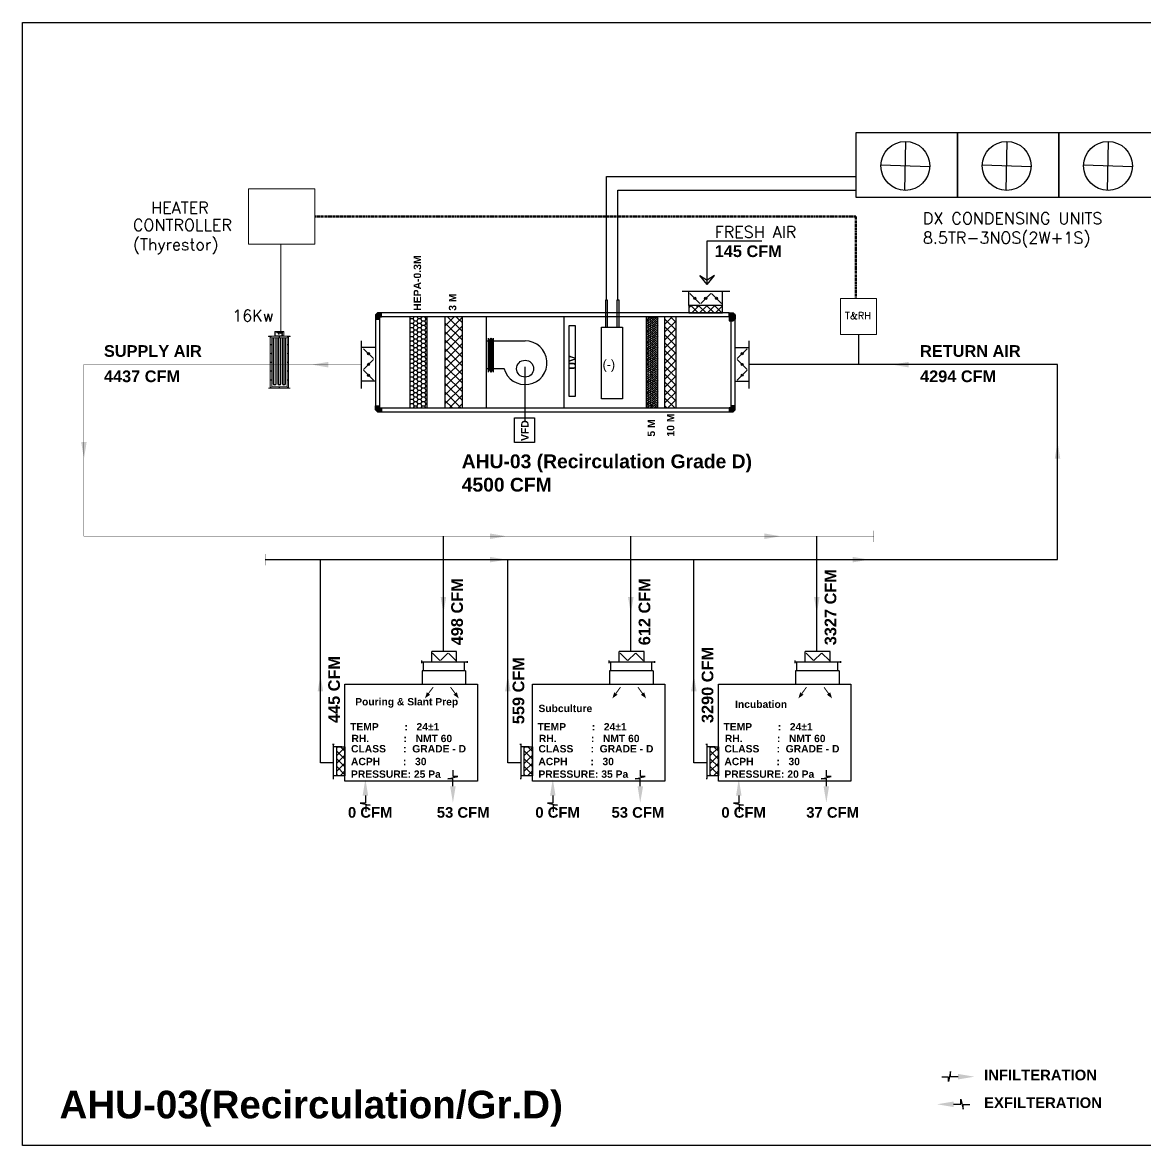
# Model space of a CAD drawing. Header units: inches. Extents: x 571878 to 593737, y 7688 to 75400.
# Drawn here: x 571878 to 586295, y 24116 to 38544 of the extents above; entities that cross this region are included whole.
import ezdxf

# ---------------------------------------------------------------- set-up
doc = ezdxf.new("R2010")
doc.units = ezdxf.units.IN
doc.header["$MEASUREMENT"] = 0
doc.linetypes.add('2617-H4-01$0$HIDDEN', pattern=[0.375, 0.25, -0.125])
for name, color, linetype, lineweight in [('1', 4, 'Continuous', 9), ('10ufilter1', 7, 'Continuous', 30), ('H-AHU', 66, 'Continuous', 9), ('H-HUMIDIFIER', 1, 'Continuous', 5), ('H-MULTI STAGE TERMINAL HEATER', 5, 'Continuous', 5), ('H-TEXT', 7, 'Continuous', 5), ('M-IBMS-BMS-DPT', 214, 'Continuous', 9), ('M-IBMS-BMS-DTEMP', 214, 'Continuous', 9)]:
    doc.layers.add(name, color=color, linetype=linetype, lineweight=lineweight)
for name, color, linetype in [('5u filter', 7, 'Continuous'), ('DIM', 7, 'Continuous'), ('TEXT', 2, 'Continuous'), ('TITLE BOX', 4, 'Continuous')]:
    doc.layers.add(name, color=color, linetype=linetype)
doc.styles.add('HVAC', font='simplex8.shx')
doc.styles.add('WMF-Arial1', font='arialbd.ttf')

# ---------------------------------------------------------------- blocks, each defined once
blk = doc.blocks.new('A$C1F865A62')
at = {"layer": 'H-MULTI STAGE TERMINAL HEATER'}
blk.add_hatch(color=256, dxfattribs=at).paths.add_polyline_path([(39, 184, 1), (34, 184, 1)])
h = blk.add_hatch(dxfattribs=at)
h.set_pattern_fill('ZIGZAG', color=256, scale=50, style=0)
h.set_pattern_definition([(0, (22224.0357, -18830.719), (6.25, 6.25), [6.25, -6.25]), (90, (22230.2857, -18830.719), (-6.25, 6.25), [6.25, -6.25])])
h.paths.add_polyline_path([(850, 275), (100, 275), (100, 265), (850, 265, -1), (850, 235), (100, 235), (100, 225), (850, 225, 1)])
h.paths.add_polyline_path([(850, 200), (100, 200), (100, 190), (850, 190, -1), (850, 160), (100, 160), (100, 150), (850, 150, 1)])
h.paths.add_polyline_path([(850, 125), (100, 125), (100, 115), (850, 115, -1), (850, 85), (100, 85), (100, 75), (850, 75, 1)])
for points in [[(0, 100), (75, 100), (75, 250), (0, 250)], [(5, 105), (70, 105), (70, 245), (5, 245)], [(15, 218), (21, 218), (21, 150), (15, 150)], [(16, 217), (20, 217), (20, 151), (16, 151)], [(80, 350), (80, 325), (75, 325), (75, 350)], [(75, 25), (925, 25), (925, 325), (75, 325)], [(100, 50), (900, 50), (900, 300), (100, 300)], [(920, 350), (920, 325), (925, 325), (925, 350)], [(16, 136), (28, 136), (28, 123), (16, 123)], [(18, 134), (26, 134), (26, 125), (18, 125)], [(59, 136), (47, 136), (47, 123), (59, 123)], [(57, 134), (49, 134), (49, 125), (57, 125)], [(80, 0), (80, 25), (75, 25), (75, 0)], [(920, 0), (920, 25), (925, 25), (925, 0)]]:
    blk.add_lwpolyline(points, close=True, dxfattribs=at)
for points in [[(100, 225), (850, 225, 1), (850, 275), (100, 275)], [(100, 235), (850, 235, 1), (850, 265), (100, 265)], [(100, 150), (850, 150, 1), (850, 200), (100, 200)], [(100, 160), (850, 160, 1), (850, 190), (100, 190)], [(100, 75), (850, 75, 1), (850, 125), (100, 125)], [(100, 85), (850, 85, 1), (850, 115), (100, 115)]]:
    blk.add_lwpolyline(points, format="xyb", dxfattribs=at)
for centre, radius in [((36, 184), 5.48), ((36, 184), 2.37), ((88, 313), 3.45), ((211, 313), 3.45), ((357, 313), 3.45), ((500, 313), 3.45), ((643, 313), 3.45), ((789, 313), 3.45), ((913, 313), 3.45), ((88, 175), 3.45), ((88, 38), 3.45), ((211, 38), 3.45), ((357, 38), 3.45), ((500, 38), 3.45), ((643, 38), 3.45), ((789, 38), 3.45), ((913, 175), 3.45), ((913, 38), 3.45)]:
    blk.add_circle(centre, radius, dxfattribs=at)
blk = doc.blocks.new('A$C09D80265')
at = {"layer": 'M-IBMS-BMS-DTEMP'}
blk.add_lwpolyline([(0, 3691), (3691, 3691), (3691, 0), (0, 0)], close=True, dxfattribs=at)
at = {"layer": 'M-IBMS-BMS-DTEMP', "insert": (471, 2290), "char_height": 731.25, "width": 22.67, "attachment_point": 1}
blk.add_mtext('{\\Fromans|c0;T&RH}', dxfattribs=at)

msp = doc.modelspace()

# ---------------------------------------------------------------- hatches: boundary and pattern name
for points in [[(576413, 34786), (576440, 34814), (576492, 34814), (576492, 34762), (576465, 34762), (576465, 34734), (576413, 34734)], [(581037, 34786), (581009, 34814), (580958, 34814), (580958, 34762), (580985, 34762), (580985, 34734), (581037, 34734)], [(581037, 34738), (581009, 34710), (580958, 34710), (580958, 34762), (580985, 34762), (580985, 34790), (581037, 34790)], [(576413, 33569), (576440, 33541), (576492, 33541), (576492, 33593), (576465, 33593), (576465, 33620), (576413, 33620)], [(581037, 33569), (581009, 33541), (580958, 33541), (580958, 33593), (580985, 33593), (580985, 33620), (581037, 33620)]]:
    msp.add_hatch(color=0).paths.add_polyline_path(points)
at = {"lineweight": -2}
h = msp.add_hatch(dxfattribs=at)
h.set_pattern_fill('HONEY', color=3, scale=265.646304, style=0)
h.set_pattern_definition([(180, (788335.212, 171648.012), (-49.808682, 28.7570558), [33.205788, -66.411576]), (60, (788335.212, 171648.012), (49.808682, 28.757056), [33.205788, -66.411576]), (120, (788335.212, 171648.012), (-1e-07, 57.514112), [-66.411576, 33.205788])])
h.paths.add_polyline_path([(577078, 33593), (576858, 33593), (576858, 34762), (577078, 34762)])
edge = h.paths.add_edge_path()
edge.add_line((576984, 34049), (576942, 34049))
edge.add_line((576942, 34049), (576942, 34049))
edge.add_line((576942, 34049), (576969, 34049))
edge.add_line((576969, 34049), (576942, 34049))
edge.add_line((576942, 34049), (577025, 34049))
h = msp.add_hatch(dxfattribs=at)
h.set_pattern_fill('AR-HBONE', color=3, scale=5, angle=180, style=0)
h.set_pattern_definition([(225, (-12033.414, -7740.013), (-4e-15, -28.28427125), [60, -20]), (315, (-12047.556, -7754.155), (-7e-15, -28.28427125), [60, -20])])
h.paths.add_polyline_path([(579897, 34034), (580035, 34034), (579897, 34044), (579897, 34034), (579897, 34762), (580041, 34762), (580041, 33593), (579897, 33593)])
h = msp.add_hatch(dxfattribs=at)
h.set_pattern_fill('ANSI37', color=1, scale=567.063955, style=0)
h.set_pattern_definition([(45, (389643.936, 7151.6), (-50.121846, 50.121846), []), (135, (389643.936, 7151.6), (-50.121846, -50.121846), [])])
h.paths.add_polyline_path([(575918, 28867), (576022, 28867), (576022, 29237), (575918, 29237)])
h = msp.add_hatch(dxfattribs=at)
h.set_pattern_fill('ANSI37', color=1, scale=567.063955, style=0)
h.set_pattern_definition([(45, (392051.635, 7151.6), (-50.121846, 50.121846), []), (135, (392051.635, 7151.6), (-50.121846, -50.121846), [])])
h.paths.add_polyline_path([(578325, 28867), (578430, 28867), (578430, 29237), (578325, 29237)])
h = msp.add_hatch(dxfattribs=at)
h.set_pattern_fill('ANSI37', color=1, scale=567.063955, style=0)
h.set_pattern_definition([(45, (394441.675, 7151.6), (-50.121846, 50.121846), []), (135, (394441.675, 7151.6), (-50.121846, -50.121846), [])])
h.paths.add_polyline_path([(580715, 28867), (580820, 28867), (580820, 29237), (580715, 29237)])
at = {"layer": '10ufilter1', "lineweight": -2, "ltscale": 0.5}
h = msp.add_hatch(dxfattribs=at)
h.set_pattern_fill('ANSI37', color=1, scale=573.796017, angle=180, style=0)
h.set_pattern_definition([(45, (560181.42, 175593.066), (-50.71688, 50.71688), []), (135, (560181.42, 175593.066), (-50.71688, -50.71688), [])])
h.paths.add_polyline_path([(580873, 34908), (580442, 34908), (580442, 34812), (580873, 34812)])
h = msp.add_hatch(dxfattribs=at)
h.set_pattern_fill('ANSI37', color=6, scale=627.127369, angle=180, style=0)
h.set_pattern_definition([(45, (572339.05, 211044.95), (-55.430752, 55.430752), []), (135, (572339.05, 211044.95), (-55.430752, -55.430752), [])])
h.paths.add_polyline_path([(577530, 33593), (577310, 33593), (577310, 34762), (577530, 34762)])
edge = h.paths.add_edge_path()
edge.add_line((577436, 34049), (577394, 34049))
edge.add_line((577394, 34049), (577394, 34049))
edge.add_line((577394, 34049), (577421, 34049))
edge.add_line((577421, 34049), (577394, 34049))
edge.add_line((577394, 34049), (577477, 34049))
h = msp.add_hatch(dxfattribs=at)
h.set_pattern_fill('ANSI37', color=1, scale=573.796017, angle=180, style=0)
h.set_pattern_definition([(45, (560181.42, 175593.066), (-50.716882, 50.716882), []), (135, (560181.42, 175593.066), (-50.716882, -50.716882), [])])
h.paths.add_polyline_path([(580132, 34034), (580270, 34034), (580132, 34044), (580132, 34034), (580132, 34762), (580276, 34762), (580276, 33593), (580132, 33593)])

# ---------------------------------------------------------------- linework, layer by layer
at = {"color": 0, "lineweight": 30}
for p, q in [((576414, 34788), (576414, 33567)), ((578953, 34812), (576439, 34812)), ((577145, 34812), (576805, 34812)), ((577191, 34812), (576851, 34812)), ((577597, 34812), (577257, 34812)), ((578953, 34812), (578680, 34812)), ((580403, 34812), (578953, 34812)), ((580958, 34812), (580403, 34812)), ((581036, 33567), (581036, 34788)), ((578686, 34762), (576414, 34762)), ((576754, 34762), (576465, 34762)), ((576465, 34762), (576465, 33593)), ((576771, 34762), (576481, 34762)), ((578953, 34762), (578680, 34762)), ((580361, 34762), (578953, 34762)), ((580985, 34762), (580361, 34762)), ((580985, 34762), (580958, 34762)), ((580985, 33593), (580985, 34762)), ((576439, 33542), (577930, 33542)), ((576465, 33593), (577930, 33593)), ((577196, 33593), (580985, 33593)), ((577196, 33543), (581011, 33543))]:
    msp.add_line(p, q, dxfattribs=at)
at = {"color": 3, "lineweight": -2}
for p, q in [((579897, 33593), (579897, 34762)), ((579897, 33593), (579897, 34762)), ((579897, 33593), (579897, 34762)), ((580041, 33593), (580041, 34762)), ((577004, 30345), (577004, 30314)), ((577004, 30328), (577592, 30328)), ((577030, 30214), (577030, 30328)), ((577556, 30214), (577556, 30328)), ((577592, 30337), (577592, 30319)), ((579412, 30345), (579412, 30314)), ((579412, 30328), (579999, 30328)), ((579437, 30214), (579437, 30328)), ((579963, 30214), (579963, 30328)), ((579999, 30337), (579999, 30319)), ((581802, 30345), (581802, 30314)), ((581802, 30328), (582389, 30328)), ((581827, 30214), (581827, 30328)), ((582353, 30214), (582353, 30328)), ((582389, 30337), (582389, 30319)), ((577012, 30214), (577012, 30045)), ((577572, 30214), (577012, 30214)), ((577572, 30214), (577572, 30045)), ((579420, 30214), (579420, 30045)), ((579980, 30214), (579420, 30214)), ((579980, 30214), (579980, 30045)), ((581810, 30214), (581810, 30045)), ((582370, 30214), (581810, 30214)), ((582370, 30214), (582370, 30045))]:
    msp.add_line(p, q, dxfattribs=at)
msp.add_line((581036, 33581), (581036, 34765))
at = {"color": 1, "lineweight": -2}
for p, q in [((585177, 34148), (581216, 34148)), ((585177, 31643), (585177, 34148)), ((574995, 31643), (585177, 31643)), ((575707, 29032), (575707, 31643)), ((578114, 29032), (578114, 31643)), ((580504, 29032), (580504, 31643)), ((575861, 29273), (575883, 29273)), ((575872, 29273), (575872, 28830)), ((575981, 29237), (575872, 29237)), ((575981, 29237), (575918, 29237)), ((578269, 29273), (578290, 29273)), ((578280, 29273), (578280, 28830)), ((578389, 29237), (578280, 29237)), ((578389, 29237), (578325, 29237)), ((580659, 29273), (580680, 29273)), ((580670, 29273), (580670, 28830)), ((580779, 29237), (580670, 29237)), ((580779, 29237), (580715, 29237)), ((575872, 29032), (575707, 29032)), ((578280, 29032), (578114, 29032)), ((580670, 29032), (580504, 29032)), ((575981, 28867), (575872, 28867)), ((578389, 28867), (578280, 28867)), ((580779, 28867), (580670, 28867)), ((575865, 28830), (575879, 28830)), ((578273, 28830), (578286, 28830)), ((580663, 28830), (580676, 28830))]:
    msp.add_line(p, q, dxfattribs=at)
at = {"color": 7, "linetype": 'Continuous'}
for p, q in [((576022, 30043), (577724, 30043)), ((576022, 28798), (576022, 30043)), ((576022, 30043), (577724, 30043)), ((576022, 28798), (576022, 30043)), ((576022, 30043), (577724, 30043)), ((576022, 28798), (576022, 30043)), ((576022, 30043), (577724, 30043)), ((576022, 28798), (576022, 30043)), ((577724, 30043), (577724, 28798)), ((577724, 30043), (577724, 28798)), ((577724, 30043), (577724, 28798)), ((577724, 30043), (577724, 28798)), ((578430, 30043), (580132, 30043)), ((578430, 28798), (578430, 30043)), ((578430, 30043), (580132, 30043)), ((578430, 28798), (578430, 30043)), ((578430, 30043), (580132, 30043)), ((578430, 28798), (578430, 30043)), ((578430, 30043), (580132, 30043)), ((578430, 28798), (578430, 30043)), ((580132, 30043), (580132, 28798)), ((580132, 30043), (580132, 28798)), ((580132, 30043), (580132, 28798)), ((580132, 30043), (580132, 28798)), ((580820, 30043), (582522, 30043)), ((580820, 28798), (580820, 30043)), ((580820, 30043), (582522, 30043)), ((580820, 28798), (580820, 30043)), ((580820, 30043), (582522, 30043)), ((580820, 28798), (580820, 30043)), ((580820, 30043), (582522, 30043)), ((580820, 28798), (580820, 30043)), ((582522, 30043), (582522, 28798)), ((582522, 30043), (582522, 28798)), ((582522, 30043), (582522, 28798)), ((582522, 30043), (582522, 28798)), ((577724, 28798), (576022, 28798)), ((577724, 28798), (576022, 28798)), ((577724, 28798), (576022, 28798)), ((577724, 28798), (576022, 28798)), ((580132, 28798), (578430, 28798)), ((580132, 28798), (578430, 28798)), ((580132, 28798), (578430, 28798)), ((580132, 28798), (578430, 28798)), ((582522, 28798), (580820, 28798)), ((582522, 28798), (580820, 28798)), ((582522, 28798), (580820, 28798)), ((582522, 28798), (580820, 28798))]:
    msp.add_line(p, q, dxfattribs=at)
at = {"color": 7, "lineweight": -2}
msp.add_lwpolyline([(593720, 24116), (571878, 24116), (571878, 38544), (593720, 38544)], close=True, dxfattribs=at)
at = {"color": 0, "lineweight": 30}
for points in [[(576492, 34814), (576440, 34814), (576413, 34786), (576413, 34734), (576465, 34734), (576465, 34762), (576492, 34762), (576492, 34814)], [(580958, 34814), (581009, 34814), (581037, 34786), (581037, 34734), (580985, 34734), (580985, 34762), (580958, 34762), (580958, 34814)], [(580958, 34710), (581009, 34710), (581037, 34738), (581037, 34790), (580985, 34790), (580985, 34762), (580958, 34762), (580958, 34710)], [(576492, 33541), (576440, 33541), (576413, 33569), (576413, 33620), (576465, 33620), (576465, 33593), (576492, 33593), (576492, 33541)], [(580958, 33541), (581009, 33541), (581037, 33569), (581037, 33620), (580985, 33620), (580985, 33593), (580958, 33593), (580958, 33541)]]:
    msp.add_lwpolyline(points, dxfattribs=at)
at = {"color": 1, "lineweight": -2, "const_width": 5}
msp.add_lwpolyline([(574995, 31715), (574995, 31570)], dxfattribs=at)
at = {"color": 3, "lineweight": -2, "const_width": 12.7}
for points in [[(577095, 29923), (577155, 30005)], [(577438, 29923), (577378, 30005)], [(579503, 29923), (579562, 30005)], [(579845, 29923), (579786, 30005)], [(581893, 29923), (581952, 30005)], [(582235, 29923), (582176, 30005)]]:
    msp.add_lwpolyline(points, dxfattribs=at)
at = {"color": 1, "lineweight": -2}
for points in [[(575918, 29237), (576022, 29237), (576022, 28867), (575918, 28867)], [(578325, 29237), (578430, 29237), (578430, 28867), (578325, 28867)], [(580715, 29237), (580820, 29237), (580820, 28867), (580715, 28867)]]:
    msp.add_lwpolyline(points, close=True, dxfattribs=at)
for points in [[(583263, 34183), (583263, 34113), (583050, 34148)], [(585142, 32940), (585213, 32940), (585177, 33152)], [(577884, 31678), (577884, 31607), (578096, 31643)], [(582544, 31678), (582544, 31607), (582756, 31643)], [(575742, 29950), (575671, 29950), (575707, 30162)], [(578150, 29950), (578079, 29950), (578114, 30162)], [(580540, 29950), (580469, 29950), (580504, 30162)]]:
    msp.add_solid(points, dxfattribs=at)
at = {"color": 3, "lineweight": -2}
for points in [[(577074, 29938), (577116, 29907), (577050, 29861)], [(577459, 29938), (577416, 29907), (577483, 29861)], [(579481, 29938), (579524, 29907), (579458, 29861)], [(579867, 29938), (579824, 29907), (579890, 29861)], [(581871, 29938), (581914, 29907), (581848, 29861)], [(582257, 29938), (582214, 29907), (582280, 29861)]]:
    msp.add_solid(points, dxfattribs=at)
at = {"layer": '1', "color": 140}
msp.add_lwpolyline([(575198, 34544), (575198, 34544), (575198, 35696)], dxfattribs=at)
at = {"layer": '10ufilter1', "color": 6, "lineweight": -2, "ltscale": 0.5}
for p, q in [((577310, 33593), (577310, 34762)), ((577310, 33593), (577310, 34762)), ((577530, 33593), (577530, 34762)), ((577530, 33593), (577530, 34762))]:
    msp.add_line(p, q, dxfattribs=at)
at = {"layer": '10ufilter1', "color": 1, "lineweight": -2, "ltscale": 0.5}
for p, q in [((580041, 33593), (580041, 34762)), ((580041, 33593), (580041, 34762)), ((580132, 33593), (580132, 34762)), ((580132, 33593), (580132, 34762)), ((580132, 33593), (580132, 34762)), ((580276, 33593), (580276, 34762)), ((580276, 33593), (580276, 34762)), ((580276, 33593), (580276, 34762))]:
    msp.add_line(p, q, dxfattribs=at)
at = {"layer": '5u filter', "color": 4, "linetype": 'Continuous', "ltscale": 0.5}
for p, q in [((580965, 35089), (580355, 35089)), ((580442, 34908), (580442, 35089)), ((580582, 34935), (580454, 35063)), ((580721, 35063), (580593, 34935)), ((580732, 35063), (580860, 34935)), ((580873, 34812), (580873, 35089)), ((581036, 34366), (581216, 34366)), ((581062, 34225), (581190, 34353)), ((581216, 33843), (581216, 34453)), ((581190, 34087), (581062, 34214)), ((581190, 34076), (581062, 33948)), ((581036, 33935), (581216, 33935))]:
    msp.add_line(p, q, dxfattribs=at)
at = {"layer": '5u filter', "color": 5, "lineweight": -2, "ltscale": 0.5}
for p, q in [((577836, 34762), (577836, 33593)), ((578838, 33593), (578838, 34762))]:
    msp.add_line(p, q, dxfattribs=at)
at = {"layer": '5u filter', "color": 0, "lineweight": -2, "ltscale": 0.5}
for p, q in [((577894, 34487), (577864, 34453)), ((577864, 34051), (577864, 34487)), ((577894, 34487), (577925, 34453)), ((577925, 34487), (577925, 34051)), ((577836, 34453), (577864, 34453)), ((577874, 34465), (577874, 34084)), ((577890, 34482), (577890, 34059)), ((577901, 34479), (577901, 34063)), ((577913, 34466), (577913, 34081)), ((577925, 34453), (578336, 34453)), ((577836, 34100), (577864, 34100)), ((577864, 34100), (577894, 34051)), ((577925, 34100), (577894, 34051)), ((577925, 34100), (578064, 34100))]:
    msp.add_line(p, q, dxfattribs=at)
at = {"layer": '5u filter', "color": 3, "linetype": 'Continuous', "ltscale": 0.5}
for p, q in [((576233, 33843), (576233, 34453)), ((576414, 34366), (576233, 34366)), ((576388, 34225), (576260, 34353)), ((576260, 34086), (576388, 34214)), ((576260, 34075), (576388, 33947)), ((576414, 33935), (576233, 33935))]:
    msp.add_line(p, q, dxfattribs=at)
at = {"layer": '5u filter', "color": 6, "linetype": 'Continuous', "ltscale": 0.5}
for p, q in [((577457, 30462), (577139, 30462)), ((577139, 30328), (577139, 30462)), ((577457, 30328), (577457, 30462)), ((579865, 30462), (579546, 30462)), ((579546, 30328), (579546, 30462)), ((579865, 30328), (579865, 30462)), ((582255, 30462), (581936, 30462)), ((581936, 30328), (581936, 30462)), ((582255, 30328), (582255, 30462)), ((577139, 30328), (577457, 30328)), ((577242, 30348), (577148, 30442)), ((577345, 30442), (577251, 30348)), ((577353, 30442), (577448, 30348)), ((579546, 30328), (579865, 30328)), ((579650, 30348), (579556, 30442)), ((579753, 30442), (579658, 30348)), ((579761, 30442), (579855, 30348)), ((581936, 30328), (582255, 30328)), ((582040, 30348), (581946, 30442)), ((582143, 30442), (582048, 30348)), ((582151, 30442), (582246, 30348))]:
    msp.add_line(p, q, dxfattribs=at)
at = {"layer": '5u filter', "color": 4, "linetype": 'Continuous', "ltscale": 0.5}
for centre in [(580518, 34999), (580657, 34999), (580796, 34999), (581126, 34289), (581126, 34150), (581126, 34012)]:
    msp.add_circle(centre, 14, dxfattribs=at)
at = {"layer": '5u filter', "color": 3, "linetype": 'Continuous', "ltscale": 0.5}
for centre in [(576324, 34289), (576324, 34150), (576324, 34011)]:
    msp.add_circle(centre, 14, dxfattribs=at)
at = {"layer": '5u filter', "color": 0, "lineweight": -2, "ltscale": 0.5}
msp.add_circle((578336, 34096), 109, dxfattribs=at)
msp.add_arc((578336, 34172), 281, 194.7628, 90, dxfattribs=at)
at = {"layer": 'H-AHU', "linetype": 'Continuous'}
msp.add_lwpolyline([(574783, 36408), (575633, 36408), (575633, 35696), (574783, 35696)], close=True, dxfattribs=at)
at = {"layer": 'M-IBMS-BMS-DPT', "color": 3, "linetype": '2617-H4-01$0$HIDDEN', "lineweight": 50, "ltscale": 50}
for q in [(575633, 36052), (582586, 34999)]:
    msp.add_line((582586, 36052), q, dxfattribs=at)
at = {"layer": 'TEXT', "color": 3, "lineweight": -2}
for p, q in [((580548, 34892), (580548, 34903)), ((576334, 34163), (576323, 34163)), ((581116, 34163), (581127, 34163)), ((577287, 30462), (577287, 31943)), ((579695, 30462), (579695, 31943)), ((582085, 30462), (582085, 31943))]:
    msp.add_line(p, q, dxfattribs=at)
at = {"layer": 'TEXT', "color": 3, "lineweight": -2, "ltscale": 0.5}
for points in [[(579368, 34628), (579397, 34628), (579397, 34974), (579368, 34974)], [(579514, 34628), (579543, 34628), (579543, 34974), (579514, 34974)]]:
    msp.add_lwpolyline(points, close=True, dxfattribs=at)
at = {"layer": 'TEXT', "color": 0, "lineweight": -2}
msp.add_lwpolyline([(579586, 33710), (579319, 33710), (579319, 34628), (579586, 34628)], close=True, dxfattribs=at)
at = {"layer": 'TEXT', "color": 3, "lineweight": -2, "const_width": 5}
for points in [[(576233, 34148), (572668, 34148), (572668, 31943), (582816, 31943)], [(582816, 32015), (582816, 31870)]]:
    msp.add_lwpolyline(points, dxfattribs=at)
at = {"layer": 'TEXT', "color": 3, "lineweight": -2}
for points in [[(575807, 34112), (575807, 34183), (575595, 34148)], [(572703, 33152), (572633, 33152), (572668, 32940)], [(577884, 31979), (577884, 31908), (578096, 31943)], [(581410, 31979), (581410, 31908), (581622, 31943)], [(577322, 31161), (577252, 31161), (577287, 30949)], [(579730, 31161), (579659, 31161), (579695, 30949)], [(582120, 31161), (582049, 31161), (582085, 30949)], [(576320, 28612), (576249, 28612), (576284, 28825)], [(578727, 28612), (578657, 28612), (578692, 28825)], [(581117, 28612), (581047, 28612), (581082, 28825)], [(583900, 24965), (583900, 25035), (584112, 25000)]]:
    msp.add_solid(points, dxfattribs=at)
at = {"layer": 'TEXT', "color": 1, "lineweight": -2}
for points in [[(577444, 28731), (577373, 28731), (577409, 28519)], [(579852, 28731), (579781, 28731), (579816, 28519)], [(582242, 28731), (582171, 28731), (582207, 28519)], [(583841, 24610), (583841, 24681), (583629, 24646)]]:
    msp.add_solid(points, dxfattribs=at)
at = {"layer": 'TITLE BOX'}
for p, q in [((583217, 36386), (583228, 37015)), ((584519, 36386), (584529, 37015)), ((585821, 36386), (585831, 37015)), ((583536, 36690), (582908, 36711)), ((584838, 36690), (584210, 36711)), ((586140, 36690), (585512, 36711)), ((579382, 36566), (582589, 36566)), ((579382, 34974), (579382, 36566)), ((579529, 36388), (582589, 36388)), ((579529, 34974), (579529, 36388)), ((580677, 35178), (580677, 35737)), ((580677, 35737), (581379, 35737)), ((580677, 35178), (580583, 35294)), ((580583, 35294), (580677, 35231)), ((580677, 35178), (580771, 35294)), ((580771, 35294), (580677, 35231)), ((580873, 34908), (580442, 34908)), ((580442, 34908), (580442, 34812)), ((580442, 34812), (580871, 34812)), ((576858, 33593), (576858, 34762)), ((576858, 33593), (576858, 34762)), ((577078, 33593), (577078, 34762)), ((577078, 33593), (577078, 34762)), ((582623, 34148), (582623, 34537)), ((578336, 33431), (578336, 34119))]:
    msp.add_line(p, q, dxfattribs=at)
at = {"layer": 'TITLE BOX', "color": 1}
for p, q in [((577414, 28856), (577414, 28940)), ((579821, 28856), (579821, 28940)), ((582211, 28856), (582211, 28940)), ((577343, 28828), (577471, 28856)), ((577409, 28828), (577343, 28828)), ((577409, 28731), (577409, 28828)), ((577471, 28856), (577414, 28856)), ((579750, 28828), (579879, 28856)), ((579816, 28828), (579750, 28828)), ((579816, 28731), (579816, 28828)), ((579879, 28856), (579821, 28856)), ((582140, 28828), (582269, 28856)), ((582207, 28828), (582140, 28828)), ((582207, 28731), (582207, 28828)), ((582269, 28856), (582211, 28856)), ((583937, 24646), (583937, 24712)), ((583937, 24712), (583966, 24583)), ((583841, 24646), (583937, 24646)), ((583966, 24583), (583966, 24641)), ((583966, 24641), (584050, 24641))]:
    msp.add_line(p, q, dxfattribs=at)
at = {"layer": 'TITLE BOX', "color": 3}
for p, q in [((576284, 28612), (576284, 28516)), ((578692, 28612), (578692, 28516)), ((581082, 28612), (581082, 28516)), ((576284, 28516), (576218, 28516)), ((576218, 28516), (576347, 28488)), ((576347, 28488), (576289, 28488)), ((576289, 28488), (576289, 28404)), ((578692, 28516), (578626, 28516)), ((578626, 28516), (578754, 28488)), ((578754, 28488), (578697, 28488)), ((578697, 28488), (578697, 28404)), ((581082, 28516), (581016, 28516)), ((581016, 28516), (581144, 28488)), ((581144, 28488), (581087, 28488)), ((581087, 28488), (581087, 28404)), ((583775, 24995), (583691, 24995)), ((583804, 25066), (583775, 24938)), ((583775, 24938), (583775, 24995)), ((583804, 25000), (583804, 25066)), ((583900, 25000), (583804, 25000))]:
    msp.add_line(p, q, dxfattribs=at)
at = {"layer": 'TITLE BOX'}
for points in [[(582589, 37132), (583891, 37132), (583891, 36294), (582589, 36294)], [(583891, 37132), (585192, 37132), (585192, 36294), (583891, 36294)], [(585192, 37132), (586494, 37132), (586494, 36294), (585192, 36294)], [(578201, 33466), (578455, 33466), (578455, 33147), (578201, 33147)]]:
    msp.add_lwpolyline(points, close=True, dxfattribs=at)
at = {"layer": 'TITLE BOX', "color": 5}
msp.add_lwpolyline([(578904, 34649), (578979, 34649), (578979, 33740), (578904, 33740)], close=True, dxfattribs=at)
at = {"layer": 'TITLE BOX'}
for centre in [(583222, 36701), (584524, 36701), (585826, 36701)]:
    msp.add_circle(centre, 314, dxfattribs=at)

# ---------------------------------------------------------------- block references
at = {"layer": 'H-HUMIDIFIER', "xscale": 0.125, "yscale": 0.125, "zscale": 0.125}
msp.add_blockref('A$C09D80265', (582388, 34537), dxfattribs=at)
at = {"layer": 'H-MULTI STAGE TERMINAL HEATER', "xscale": -0.7874999999767169, "yscale": 0.7875000000058208, "zscale": 0.7875000000000014, "rotation": 89.99999999999993}
msp.add_blockref('A$C1F865A62', (575317, 34572), dxfattribs=at)

# ---------------------------------------------------------------- texts
at = {"color": 1, "lineweight": -2, "style": 'WMF-Arial1'}
for s, p in [('RETURN AIR', (583411, 34248)), ('4294 CFM', (583411, 33923))]:
    msp.add_text(s, height=150, dxfattribs=at).set_placement(p)
for s, p in [('3290 CFM', (580755, 29543)), ('445 CFM', (575957, 29543)), ('559 CFM', (578326, 29529))]:
    msp.add_text(s, height=150, rotation=90, dxfattribs=at).set_placement(p)
at = {"layer": '5u filter', "color": 0, "lineweight": -2, "ltscale": 0.5, "style": 'WMF-Arial1'}
for s, p in [('HEPA-0.3M', (577000, 34839)), ('3 M', (577452, 34839)), ('UV', (578990, 34084)), ('10 M', (580254, 33223)), ('VFD', (578381, 33167)), ('5 M', (580006, 33223))]:
    msp.add_text(s, height=95.5, rotation=90, dxfattribs=at).set_placement(p)
at = {"layer": 'DIM', "color": 0, "style": 'WMF-Arial1'}
for s, height, p in [('Pouring & Slant Prep', 94.72, (576153, 29770)), ('Subculture', 94.7, (578508, 29684)), ('Incubation', 94.7, (581034, 29738)), ('TEMP         :   24±1', 94.72, (576088, 29448)), ('TEMP         :   24±1', 94.72, (578495, 29448)), ('TEMP         :   24±1', 94.72, (580885, 29448)), ('RH.            :   NMT 60', 94.72, (576105, 29298)), ('RH.            :   NMT 60', 94.72, (578513, 29298)), ('RH.            :   NMT 60', 94.72, (580903, 29298)), ('CLASS      :  GRADE - D', 94.72, (576100, 29166)), ('CLASS      :  GRADE - D', 94.72, (578508, 29166)), ('CLASS      :  GRADE - D', 94.72, (580898, 29166)), ('ACPH        :   30', 94.72, (576099, 29002)), ('ACPH        :   30', 94.72, (578507, 29002)), ('ACPH        :   30', 94.72, (580897, 29002)), ('PRESSURE: 25 Pa', 94.72, (576099, 28840)), ('PRESSURE: 35 Pa', 94.72, (578507, 28840)), ('PRESSURE: 20 Pa', 94.72, (580897, 28840))]:
    msp.add_text(s, height=height, dxfattribs=at).set_placement(p)
at = {"layer": 'H-TEXT', "style": 'HVAC'}
for s, p in [('HEATER', (573533, 36088)), ('DX CONDENSING UNITS', (583447, 35953)), ('CONTROLLER', (573297, 35865)), ('FRESH AIR', (580773, 35777)), ('(Thyrestor)', (573297, 35617)), ('8.5TR-3NOS(2W+1S)', (583447, 35703)), ('16Kw', (574574, 34702))]:
    msp.add_text(s, height=150, dxfattribs=at).set_placement(p)
at = {"layer": 'TEXT', "color": 3, "lineweight": -2, "style": 'WMF-Arial1'}
for s, p in [('SUPPLY AIR', (572925, 34248)), ('4437 CFM', (572925, 33923))]:
    msp.add_text(s, height=150, dxfattribs=at).set_placement(p)
at = {"layer": 'TEXT', "color": 0, "lineweight": -2}
msp.add_text('(-)', height=120.1, dxfattribs=at).set_placement((579332, 34090))
at = {"layer": 'TEXT', "color": 0, "lineweight": -2, "ltscale": 0.5, "style": 'WMF-Arial1'}
for s, height, p in [('AHU-03 (Recirculation Grade D)', 177.32, (577522, 32817)), ('4500 CFM ', 177.3, (577522, 32517)), ('AHU-03(Recirculation/Gr.D)', 354.64, (572354, 24465))]:
    msp.add_text(s, height=height, dxfattribs=at).set_placement(p)
at = {"layer": 'TEXT', "color": 3, "lineweight": -2, "style": 'WMF-Arial1'}
for s, p in [('3327 CFM', (582335, 30543)), ('498 CFM', (577537, 30543)), ('612 CFM', (579945, 30543))]:
    msp.add_text(s, height=150, rotation=90, dxfattribs=at).set_placement(p)
at = {"layer": 'TEXT', "color": 1, "lineweight": -2, "style": 'WMF-Arial1'}
for s, p in [('53 CFM', (577202, 28327)), ('53 CFM', (579447, 28327)), ('37 CFM', (581949, 28327))]:
    msp.add_text(s, height=136.4, dxfattribs=at).set_placement(p)
at = {"layer": 'TITLE BOX', "style": 'WMF-Arial1'}
msp.add_text('145 CFM', height=150, dxfattribs=at).set_placement((580773, 35530))
at = {"layer": 'TITLE BOX', "color": 3, "style": 'WMF-Arial1'}
for s, p in [('0 CFM', (576060, 28327)), ('0 CFM', (578468, 28327)), ('0 CFM', (580858, 28327)), ('INFILTERATION', (584234, 24953))]:
    msp.add_text(s, height=136.4, dxfattribs=at).set_placement(p)
at = {"layer": 'TITLE BOX', "color": 1, "style": 'WMF-Arial1'}
msp.add_text('EXFILTERATION', height=136.4, dxfattribs=at).set_placement((584234, 24598))

doc.saveas('drawing.dxf')
